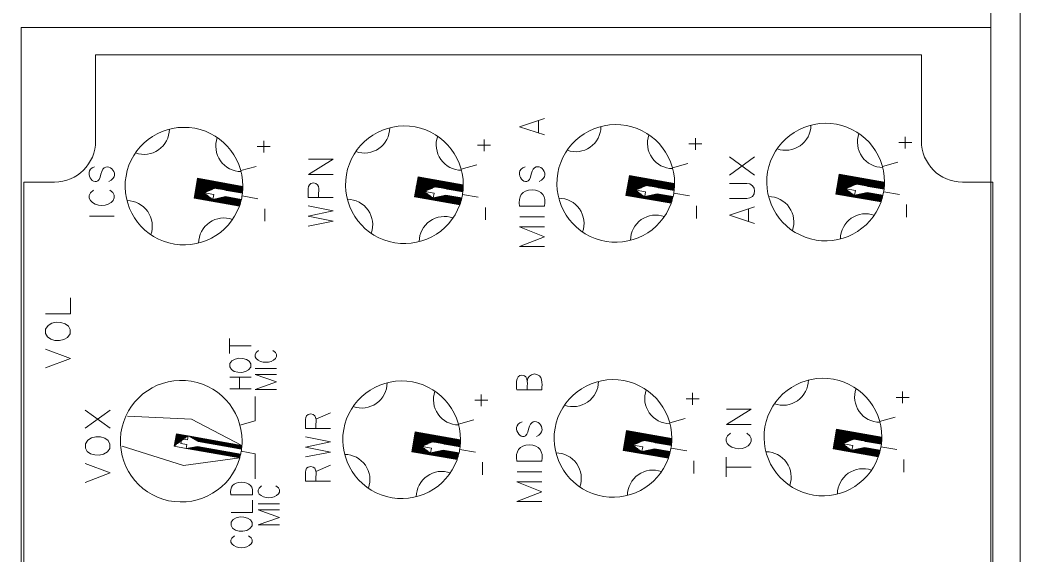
# Model space of a CAD drawing. Header units: millimetres. Extents: x 0.4 to 14.3, y 0.4 to 10.4.
# Drawn here: x 6.246 to 7.782, y 4.317 to 5.139 of the extents above; entities that cross this region are included whole.
import ezdxf

# ---------------------------------------------------------------- set-up
doc = ezdxf.new("R2010")
doc.units = ezdxf.units.MM
doc.layers.add('PDF_Geometry', color=7, linetype='Continuous')

msp = doc.modelspace()

# ---------------------------------------------------------------- linework, layer by layer
at = {"layer": 'PDF_Geometry', "lineweight": 15}
for points in [[(5.992, 1.6783), (5.3644, 1.6389), (5.6462, 8.9164), (7.7816, 9.8703), (7.7816, 1.7907), (7.3202, 1.7617)], [(7.7367, 3.264), (7.7367, 7.559), (7.7248, 7.559)], [(7.7367, 3.2893), (6.248, 3.2893), (6.248, 5.1276), (7.7367, 5.1276)], [(7.0517, 4.9625), (7.0131, 4.9749), (7.0517, 4.9878)], [(7.0424, 4.9653), (7.0424, 4.9846)], [(7.6055, 4.9598), (7.6055, 4.9419)], [(6.6303, 4.9446), (6.6103, 4.9446)], [(6.6203, 4.9536), (6.6203, 4.9356)], [(6.9687, 4.9467), (6.9487, 4.9467)], [(6.9587, 4.9557), (6.9587, 4.9377)], [(7.2931, 4.9488), (7.2732, 4.9488)], [(7.2831, 4.9577), (7.2831, 4.9398)], [(7.6154, 4.9509), (7.5955, 4.9509)], [(7.374, 4.9009), (7.3354, 4.929)], [(7.374, 4.929), (7.3354, 4.9009)], [(6.6089, 4.9142), (6.5852, 4.9077)], [(6.7272, 4.9015), (6.6891, 4.9015), (6.7272, 4.9252), (6.6891, 4.9252)], [(6.9474, 4.9163), (6.9236, 4.9098)], [(7.2718, 4.9184), (7.248, 4.9119)], [(7.5941, 4.9205), (7.5703, 4.914)], [(7.1819, 4.8687), (7.1819, 4.8999)], [(7.1833, 4.8684), (7.1833, 4.8997)], [(7.1846, 4.8682), (7.1847, 4.8994)], [(7.186, 4.8679), (7.186, 4.8992)], [(7.1874, 4.8677), (7.1874, 4.899)], [(7.1887, 4.8674), (7.1888, 4.8987)], [(7.1901, 4.8672), (7.1901, 4.8985)], [(7.1915, 4.867), (7.1915, 4.8982)], [(7.5042, 4.8708), (7.5042, 4.902)], [(7.5056, 4.8705), (7.5056, 4.9018)], [(7.507, 4.8703), (7.507, 4.9015)], [(7.5083, 4.87), (7.5083, 4.9013)], [(7.5097, 4.8698), (7.5097, 4.9011)], [(7.5111, 4.8695), (7.5111, 4.9008)], [(7.5124, 4.8693), (7.5124, 4.9006)], [(7.5138, 4.8691), (7.5138, 4.9003)], [(7.5152, 4.8799), (7.5152, 4.9001)], [(7.5165, 4.8805), (7.5166, 4.8998)], [(7.5179, 4.8811), (7.5179, 4.8996)], [(7.5193, 4.8817), (7.5193, 4.8994)], [(7.5207, 4.8823), (7.5207, 4.8991)], [(7.522, 4.8829), (7.522, 4.8989)], [(7.5234, 4.8835), (7.5234, 4.8986)], [(7.5248, 4.8841), (7.5248, 4.8984)], [(7.5261, 4.8846), (7.5261, 4.8982)], [(6.5177, 4.8647), (6.5177, 4.8888)], [(6.5191, 4.8645), (6.5191, 4.8957)], [(6.5204, 4.8642), (6.5204, 4.8955)], [(6.5218, 4.864), (6.5218, 4.8952)], [(6.5232, 4.8637), (6.5232, 4.895)], [(6.5245, 4.8635), (6.5245, 4.8948)], [(6.5259, 4.8633), (6.5259, 4.8945)], [(6.5273, 4.863), (6.5273, 4.8943)], [(6.5286, 4.8628), (6.5287, 4.894)], [(6.53, 4.8736), (6.53, 4.8938)], [(6.5314, 4.8742), (6.5314, 4.8936)], [(6.5328, 4.8748), (6.5328, 4.8933)], [(6.5341, 4.8754), (6.5341, 4.8931)], [(6.5355, 4.876), (6.5355, 4.8928)], [(6.5369, 4.8766), (6.5369, 4.8926)], [(6.5382, 4.8772), (6.5382, 4.8924)], [(6.5396, 4.8778), (6.5396, 4.8921)], [(6.541, 4.8783), (6.541, 4.8919)], [(6.5423, 4.8789), (6.5423, 4.8916)], [(6.5437, 4.8795), (6.5437, 4.8914)], [(6.5451, 4.8801), (6.5451, 4.8912)], [(6.5464, 4.8801), (6.5464, 4.8909)], [(6.5478, 4.8798), (6.5478, 4.8907)], [(6.5492, 4.8796), (6.5492, 4.8904)], [(6.5506, 4.8793), (6.5506, 4.8902)], [(6.5519, 4.8791), (6.5519, 4.8899)], [(6.5533, 4.8789), (6.5533, 4.8897)], [(6.5547, 4.8786), (6.5547, 4.8895)], [(6.556, 4.8784), (6.556, 4.8892)], [(6.5574, 4.8781), (6.5574, 4.889)], [(6.5588, 4.8779), (6.5588, 4.8887)], [(6.5601, 4.8777), (6.5601, 4.8885)], [(6.5615, 4.8774), (6.5615, 4.8883)], [(6.5629, 4.8772), (6.5629, 4.888)], [(6.5642, 4.8769), (6.5642, 4.8878)], [(6.5656, 4.8767), (6.5656, 4.8875)], [(6.567, 4.8764), (6.567, 4.8873)], [(6.5683, 4.8762), (6.5683, 4.887)], [(6.5697, 4.876), (6.5697, 4.8868)], [(6.5711, 4.8757), (6.5711, 4.8866)], [(6.5725, 4.8755), (6.5725, 4.8863)], [(6.5738, 4.8752), (6.5738, 4.8861)], [(6.5752, 4.875), (6.5752, 4.8858)], [(6.5766, 4.8747), (6.5766, 4.8856)], [(6.5779, 4.8745), (6.5779, 4.8854)], [(6.5793, 4.8743), (6.5793, 4.8851)], [(6.5807, 4.874), (6.5807, 4.8849)], [(6.582, 4.8738), (6.582, 4.8846)], [(6.5834, 4.8736), (6.5834, 4.8844)], [(6.5848, 4.8733), (6.5848, 4.8842)], [(6.5861, 4.8731), (6.5862, 4.8839)], [(6.5875, 4.8728), (6.5875, 4.8837)], [(6.8547, 4.867), (6.8547, 4.8831)], [(6.8561, 4.8668), (6.8561, 4.8909)], [(6.8575, 4.8666), (6.8575, 4.8978)], [(6.8588, 4.8663), (6.8589, 4.8976)], [(6.8602, 4.8661), (6.8602, 4.8973)], [(6.8616, 4.8658), (6.8616, 4.8971)], [(6.8629, 4.8656), (6.863, 4.8969)], [(6.8643, 4.8653), (6.8643, 4.8966)], [(6.8657, 4.8651), (6.8657, 4.8964)], [(6.8671, 4.8649), (6.8671, 4.8961)], [(6.8684, 4.8757), (6.8684, 4.8959)], [(6.8698, 4.8763), (6.8698, 4.8957)], [(6.8712, 4.8769), (6.8712, 4.8954)], [(6.8725, 4.8775), (6.8725, 4.8952)], [(6.8739, 4.8781), (6.8739, 4.8949)], [(6.8753, 4.8787), (6.8753, 4.8947)], [(6.8766, 4.8793), (6.8767, 4.8945)], [(6.878, 4.8799), (6.878, 4.8942)], [(6.8794, 4.8804), (6.8794, 4.894)], [(6.8807, 4.881), (6.8808, 4.8937)], [(6.8821, 4.8816), (6.8821, 4.8935)], [(6.8835, 4.8822), (6.8835, 4.8933)], [(6.8849, 4.8822), (6.8849, 4.893)], [(6.8862, 4.8819), (6.8862, 4.8928)], [(6.8876, 4.8817), (6.8876, 4.8925)], [(6.889, 4.8814), (6.889, 4.8923)], [(6.8903, 4.8812), (6.8903, 4.892)], [(6.8917, 4.881), (6.8917, 4.8918)], [(6.8931, 4.8807), (6.8931, 4.8916)], [(6.8944, 4.8805), (6.8944, 4.8913)], [(6.8958, 4.8802), (6.8958, 4.8911)], [(6.8972, 4.88), (6.8972, 4.8908)], [(6.8985, 4.8797), (6.8986, 4.8906)], [(6.8999, 4.8795), (6.8999, 4.8903)], [(6.9013, 4.8793), (6.9013, 4.8901)], [(6.9027, 4.879), (6.9027, 4.8899)], [(6.904, 4.8788), (6.904, 4.8896)], [(6.9054, 4.8785), (6.9054, 4.8894)], [(6.9068, 4.8783), (6.9068, 4.8891)], [(6.9081, 4.8781), (6.9081, 4.8889)], [(6.9095, 4.8778), (6.9095, 4.8887)], [(6.9109, 4.8776), (6.9109, 4.8884)], [(6.9122, 4.8773), (6.9123, 4.8882)], [(6.9136, 4.8771), (6.9136, 4.8879)], [(6.915, 4.8768), (6.915, 4.8877)], [(6.9163, 4.8766), (6.9163, 4.8875)], [(6.9177, 4.8764), (6.9177, 4.8872)], [(6.9191, 4.8761), (6.9191, 4.887)], [(6.9205, 4.8759), (6.9205, 4.8867)], [(6.9218, 4.8756), (6.9218, 4.8865)], [(6.9232, 4.8754), (6.9232, 4.8863)], [(6.9246, 4.8752), (6.9246, 4.886)], [(6.9259, 4.8749), (6.9259, 4.8858)], [(7.1792, 4.8691), (7.1792, 4.8852)], [(7.1805, 4.8689), (7.1805, 4.893)], [(7.1929, 4.8778), (7.1929, 4.898)], [(7.1942, 4.8784), (7.1942, 4.8977)], [(7.1956, 4.879), (7.1956, 4.8975)], [(7.197, 4.8796), (7.197, 4.8973)], [(7.1983, 4.8802), (7.1983, 4.897)], [(7.1997, 4.8808), (7.1997, 4.8968)], [(7.2011, 4.8814), (7.2011, 4.8966)], [(7.2024, 4.882), (7.2025, 4.8963)], [(7.2038, 4.8825), (7.2038, 4.8961)], [(7.2052, 4.8831), (7.2052, 4.8958)], [(7.2066, 4.8837), (7.2066, 4.8956)], [(7.2079, 4.8843), (7.2079, 4.8953)], [(7.2093, 4.8843), (7.2093, 4.8951)], [(7.2107, 4.884), (7.2107, 4.8949)], [(7.212, 4.8838), (7.212, 4.8946)], [(7.2134, 4.8835), (7.2134, 4.8944)], [(7.2148, 4.8833), (7.2148, 4.8941)], [(7.2161, 4.8831), (7.2161, 4.8939)], [(7.2175, 4.8828), (7.2175, 4.8937)], [(7.2189, 4.8826), (7.2189, 4.8934)], [(7.2202, 4.8823), (7.2202, 4.8932)], [(7.2216, 4.8821), (7.2216, 4.8929)], [(7.223, 4.8818), (7.223, 4.8927)], [(7.2243, 4.8816), (7.2244, 4.8924)], [(7.2257, 4.8814), (7.2257, 4.8922)], [(7.2271, 4.8811), (7.2271, 4.892)], [(7.2285, 4.8809), (7.2285, 4.8917)], [(7.2298, 4.8806), (7.2298, 4.8915)], [(7.2312, 4.8804), (7.2312, 4.8912)], [(7.2326, 4.8802), (7.2326, 4.891)], [(7.2339, 4.8799), (7.2339, 4.8907)], [(7.2353, 4.8797), (7.2353, 4.8905)], [(7.2367, 4.8794), (7.2367, 4.8903)], [(7.238, 4.8792), (7.238, 4.89)], [(7.2394, 4.8789), (7.2394, 4.8898)], [(7.2408, 4.8787), (7.2408, 4.8896)], [(7.2422, 4.8785), (7.2422, 4.8893)], [(7.2435, 4.8782), (7.2435, 4.8891)], [(7.2449, 4.878), (7.2449, 4.8888)], [(7.2462, 4.8777), (7.2463, 4.8886)], [(7.2476, 4.8775), (7.2476, 4.8883)], [(7.249, 4.8773), (7.249, 4.8881)], [(7.2504, 4.877), (7.2504, 4.8879)], [(7.3354, 4.8648), (7.3623, 4.8648), (7.3668, 4.8656), (7.3708, 4.868), (7.3732, 4.872), (7.374, 4.8764), (7.3732, 4.8808), (7.3708, 4.8845), (7.3668, 4.8873), (7.3623, 4.8881), (7.3354, 4.8881)], [(7.5015, 4.8712), (7.5015, 4.8873)], [(7.5028, 4.871), (7.5029, 4.8951)], [(7.5275, 4.8852), (7.5275, 4.8979)], [(7.5289, 4.8858), (7.5289, 4.8977)], [(7.5302, 4.8864), (7.5303, 4.8974)], [(7.5316, 4.8864), (7.5316, 4.8972)], [(7.533, 4.8861), (7.533, 4.897)], [(7.5343, 4.8859), (7.5343, 4.8967)], [(7.5357, 4.8856), (7.5357, 4.8965)], [(7.5371, 4.8854), (7.5371, 4.8962)], [(7.5385, 4.8852), (7.5385, 4.896)], [(7.5398, 4.8849), (7.5398, 4.8957)], [(7.5412, 4.8847), (7.5412, 4.8955)], [(7.5426, 4.8844), (7.5426, 4.8953)], [(7.5439, 4.8842), (7.5439, 4.895)], [(7.5453, 4.8839), (7.5453, 4.8948)], [(7.5467, 4.8837), (7.5467, 4.8945)], [(7.548, 4.8835), (7.548, 4.8943)], [(7.5494, 4.8832), (7.5494, 4.8941)], [(7.5508, 4.883), (7.5508, 4.8938)], [(7.5521, 4.8827), (7.5522, 4.8936)], [(7.5535, 4.8825), (7.5535, 4.8933)], [(7.5549, 4.8822), (7.5549, 4.8931)], [(7.5562, 4.882), (7.5563, 4.8928)], [(7.5576, 4.8818), (7.5576, 4.8926)], [(7.559, 4.8815), (7.559, 4.8924)], [(7.5604, 4.8813), (7.5604, 4.8921)], [(7.5617, 4.881), (7.5617, 4.8919)], [(7.5631, 4.8808), (7.5631, 4.8916)], [(7.5645, 4.8806), (7.5645, 4.8914)], [(7.5658, 4.8803), (7.5658, 4.8912)], [(7.5672, 4.8801), (7.5672, 4.8909)], [(7.5686, 4.8798), (7.5686, 4.8907)], [(7.5699, 4.8796), (7.5699, 4.8904)], [(7.5713, 4.8794), (7.5713, 4.8902)], [(7.5727, 4.8791), (7.5727, 4.89)], [(6.5149, 4.8652), (6.515, 4.8732)], [(6.5163, 4.8649), (6.5163, 4.881)], [(6.53, 4.8625), (6.53, 4.8731)], [(6.5314, 4.8623), (6.5314, 4.8721)], [(6.5328, 4.862), (6.5328, 4.871)], [(6.5341, 4.8618), (6.5341, 4.8699)], [(6.5355, 4.8616), (6.5355, 4.8689)], [(6.5368, 4.8613), (6.5368, 4.8678)], [(6.5601, 4.8572), (6.5601, 4.8674)], [(6.5615, 4.857), (6.5615, 4.8677)], [(6.5629, 4.8567), (6.5629, 4.8676)], [(6.6114, 4.8645), (6.5871, 4.8687)], [(6.852, 4.8675), (6.852, 4.8676)], [(6.8534, 4.8673), (6.8534, 4.8753)], [(6.8684, 4.8646), (6.8684, 4.8752)], [(6.8698, 4.8644), (6.8698, 4.8742)], [(6.8712, 4.8641), (6.8712, 4.8731)], [(6.8725, 4.8639), (6.8725, 4.872)], [(6.8739, 4.8637), (6.8739, 4.871)], [(6.8753, 4.8634), (6.8753, 4.8699)], [(6.8766, 4.8632), (6.8766, 4.8688)], [(6.878, 4.8629), (6.878, 4.8678)], [(6.889, 4.861), (6.889, 4.8674)], [(6.8903, 4.8608), (6.8903, 4.8677)], [(6.8917, 4.8605), (6.8917, 4.868)], [(6.8931, 4.8603), (6.8931, 4.8683)], [(6.8944, 4.86), (6.8944, 4.8686)], [(6.8958, 4.8598), (6.8958, 4.8689)], [(6.8972, 4.8596), (6.8972, 4.8692)], [(6.8985, 4.8593), (6.8985, 4.8695)], [(6.8999, 4.8591), (6.8999, 4.8698)], [(6.9013, 4.8588), (6.9013, 4.8697)], [(6.9027, 4.8586), (6.9027, 4.8694)], [(6.904, 4.8583), (6.904, 4.8692)], [(6.9054, 4.8581), (6.9054, 4.8689)], [(6.9067, 4.8579), (6.9068, 4.8687)], [(6.9081, 4.8576), (6.9081, 4.8685)], [(6.9095, 4.8574), (6.9095, 4.8682)], [(6.9109, 4.8571), (6.9109, 4.868)], [(6.9122, 4.8569), (6.9122, 4.8677)], [(6.9136, 4.8567), (6.9136, 4.8675)], [(6.9498, 4.8666), (6.9255, 4.8708)], [(7.1764, 4.8696), (7.1764, 4.8697)], [(7.1778, 4.8694), (7.1778, 4.8774)], [(7.1929, 4.8667), (7.1929, 4.8773)], [(7.1942, 4.8665), (7.1942, 4.8762)], [(7.1956, 4.8662), (7.1956, 4.8752)], [(7.197, 4.866), (7.197, 4.8741)], [(7.1983, 4.8657), (7.1983, 4.8731)], [(7.1997, 4.8655), (7.1997, 4.872)], [(7.2011, 4.8653), (7.2011, 4.8709)], [(7.2024, 4.865), (7.2024, 4.8699)], [(7.2038, 4.8648), (7.2038, 4.8688)], [(7.2052, 4.8645), (7.2052, 4.8677)], [(7.2065, 4.8643), (7.2065, 4.8679)], [(7.2079, 4.8641), (7.2079, 4.8682)], [(7.2093, 4.8638), (7.2093, 4.8686)], [(7.2107, 4.8636), (7.2107, 4.8688)], [(7.212, 4.8633), (7.212, 4.8692)], [(7.2134, 4.8631), (7.2134, 4.8695)], [(7.2148, 4.8629), (7.2148, 4.8698)], [(7.2161, 4.8626), (7.2161, 4.8701)], [(7.2175, 4.8624), (7.2175, 4.8704)], [(7.2189, 4.8621), (7.2189, 4.8707)], [(7.2202, 4.8619), (7.2202, 4.871)], [(7.2216, 4.8617), (7.2216, 4.8713)], [(7.223, 4.8614), (7.223, 4.8716)], [(7.2243, 4.8612), (7.2243, 4.8719)], [(7.2257, 4.8609), (7.2257, 4.8718)], [(7.2271, 4.8607), (7.2271, 4.8715)], [(7.2284, 4.8604), (7.2285, 4.8713)], [(7.2298, 4.8602), (7.2298, 4.871)], [(7.2312, 4.86), (7.2312, 4.8708)], [(7.2326, 4.8597), (7.2326, 4.8706)], [(7.2339, 4.8595), (7.2339, 4.8703)], [(7.2353, 4.8592), (7.2353, 4.8701)], [(7.2367, 4.859), (7.2367, 4.8698)], [(7.238, 4.8587), (7.238, 4.8696)], [(7.2394, 4.8585), (7.2394, 4.8694)], [(7.2408, 4.8583), (7.2408, 4.8691)], [(7.2421, 4.858), (7.2421, 4.8689)], [(7.2435, 4.8578), (7.2435, 4.8686)], [(7.2449, 4.8575), (7.2449, 4.8684)], [(7.2462, 4.8583), (7.2462, 4.8682)], [(7.2476, 4.8626), (7.2476, 4.8679)], [(7.2743, 4.8687), (7.25, 4.8728)], [(7.4987, 4.8717), (7.4987, 4.8717)], [(7.5001, 4.8715), (7.5001, 4.8795)], [(7.5152, 4.8688), (7.5152, 4.8794)], [(7.5165, 4.8686), (7.5165, 4.8783)], [(7.5179, 4.8683), (7.5179, 4.8773)], [(7.5193, 4.8681), (7.5193, 4.8762)], [(7.5207, 4.8678), (7.5207, 4.8752)], [(7.522, 4.8676), (7.522, 4.8741)], [(7.5234, 4.8674), (7.5234, 4.873)], [(7.5248, 4.8671), (7.5248, 4.872)], [(7.5261, 4.8669), (7.5261, 4.8709)], [(7.5275, 4.8666), (7.5275, 4.8698)], [(7.5289, 4.8664), (7.5289, 4.87)], [(7.5302, 4.8662), (7.5302, 4.8703)], [(7.5316, 4.8659), (7.5316, 4.8707)], [(7.533, 4.8657), (7.533, 4.8709)], [(7.5343, 4.8654), (7.5343, 4.8712)], [(7.5357, 4.8652), (7.5357, 4.8716)], [(7.5371, 4.865), (7.5371, 4.8719)], [(7.5384, 4.8647), (7.5384, 4.8722)], [(7.5398, 4.8645), (7.5398, 4.8725)], [(7.5412, 4.8642), (7.5412, 4.8728)], [(7.5426, 4.864), (7.5426, 4.8731)], [(7.5439, 4.8637), (7.5439, 4.8734)], [(7.5453, 4.8635), (7.5453, 4.8737)], [(7.5467, 4.8633), (7.5467, 4.874)], [(7.548, 4.863), (7.548, 4.8739)], [(7.5494, 4.8628), (7.5494, 4.8736)], [(7.5508, 4.8625), (7.5508, 4.8734)], [(7.5521, 4.8623), (7.5521, 4.8731)], [(7.5535, 4.8621), (7.5535, 4.8729)], [(7.5549, 4.8618), (7.5549, 4.8727)], [(7.5562, 4.8616), (7.5562, 4.8724)], [(7.5576, 4.8613), (7.5576, 4.8722)], [(7.559, 4.8611), (7.559, 4.8719)], [(7.5603, 4.8608), (7.5603, 4.8717)], [(7.5617, 4.8606), (7.5617, 4.8715)], [(7.5631, 4.8604), (7.5631, 4.8712)], [(7.5645, 4.8601), (7.5645, 4.871)], [(7.5658, 4.8599), (7.5658, 4.8707)], [(7.5672, 4.8596), (7.5672, 4.8705)], [(7.5686, 4.8604), (7.5686, 4.8703)], [(7.5699, 4.8647), (7.5699, 4.87)], [(7.5966, 4.8708), (7.5723, 4.8749)], [(6.5136, 4.8654), (6.5136, 4.8655)], [(6.5382, 4.8611), (6.5382, 4.8667)], [(6.5396, 4.8608), (6.5396, 4.8657)], [(6.541, 4.8606), (6.541, 4.8646)], [(6.5423, 4.8604), (6.5423, 4.8635)], [(6.5437, 4.8601), (6.5437, 4.8637)], [(6.5451, 4.8599), (6.5451, 4.8641)], [(6.5464, 4.8596), (6.5464, 4.8644)], [(6.5478, 4.8594), (6.5478, 4.8647)], [(6.5492, 4.8592), (6.5492, 4.865)], [(6.5505, 4.8589), (6.5505, 4.8653)], [(6.5519, 4.8587), (6.5519, 4.8656)], [(6.5533, 4.8584), (6.5533, 4.8659)], [(6.5547, 4.8582), (6.5547, 4.8662)], [(6.556, 4.8579), (6.556, 4.8665)], [(6.5574, 4.8577), (6.5574, 4.8668)], [(6.5587, 4.8575), (6.5588, 4.8671)], [(6.5642, 4.8565), (6.5642, 4.8673)], [(6.5656, 4.8563), (6.5656, 4.8671)], [(6.567, 4.856), (6.567, 4.8668)], [(6.5683, 4.8558), (6.5683, 4.8666)], [(6.5697, 4.8555), (6.5697, 4.8664)], [(6.5711, 4.8553), (6.5711, 4.8661)], [(6.5724, 4.855), (6.5724, 4.8659)], [(6.5738, 4.8548), (6.5738, 4.8657)], [(6.5752, 4.8546), (6.5752, 4.8654)], [(6.5766, 4.8543), (6.5766, 4.8652)], [(6.5779, 4.8541), (6.5779, 4.8649)], [(6.5793, 4.8538), (6.5793, 4.8647)], [(6.5807, 4.8536), (6.5807, 4.8644)], [(6.582, 4.8534), (6.582, 4.8642)], [(6.5834, 4.8541), (6.5834, 4.864)], [(6.5848, 4.8584), (6.5848, 4.8637)], [(6.7272, 4.8662), (6.6887, 4.8662)], [(6.6887, 4.8224), (6.7272, 4.8301), (6.6887, 4.8377), (6.7272, 4.8457), (6.6887, 4.8534)], [(6.8794, 4.8627), (6.8794, 4.8667)], [(6.8807, 4.8625), (6.8807, 4.8656)], [(6.8821, 4.8622), (6.8821, 4.8658)], [(6.8835, 4.862), (6.8835, 4.8662)], [(6.8848, 4.8617), (6.8848, 4.8665)], [(6.8862, 4.8615), (6.8862, 4.8668)], [(6.8876, 4.8612), (6.8876, 4.8671)], [(6.915, 4.8564), (6.915, 4.8673)], [(6.9163, 4.8562), (6.9163, 4.867)], [(6.9177, 4.8559), (6.9177, 4.8668)], [(6.9191, 4.8557), (6.9191, 4.8665)], [(6.9204, 4.8555), (6.9204, 4.8663)], [(6.9218, 4.8562), (6.9218, 4.8661)], [(6.9232, 4.8605), (6.9232, 4.8658)], [(7.0517, 4.8528), (7.0131, 4.8528)], [(7.2851, 4.8533), (7.2851, 4.8341)], [(7.6074, 4.8554), (7.6074, 4.8362)], [(6.3528, 4.8378), (6.3909, 4.8378)], [(6.6223, 4.8491), (6.6223, 4.8299)], [(6.9607, 4.8512), (6.9607, 4.832)], [(7.0135, 4.8368), (7.0517, 4.8368)], [(7.374, 4.8266), (7.3354, 4.8391), (7.374, 4.8519)], [(7.3648, 4.8294), (7.3648, 4.8487)], [(7.0517, 4.791), (7.0131, 4.791), (7.0517, 4.8058), (7.0131, 4.8211), (7.0517, 4.8211)], [(6.2855, 4.6876), (6.3237, 4.6876), (6.3237, 4.7121)], [(6.5679, 4.6263), (6.5679, 4.6498)], [(6.5679, 4.6381), (6.6009, 4.6381)], [(6.2851, 4.6044), (6.3237, 4.6189), (6.2851, 4.6333)], [(6.6401, 4.5712), (6.607, 4.5712), (6.6401, 4.5827), (6.607, 4.5944), (6.6401, 4.5944)], [(6.6074, 4.6035), (6.6401, 4.6035)], [(6.5682, 4.5901), (6.6009, 4.5901)], [(6.583, 4.5721), (6.583, 4.5901)], [(6.6009, 4.5721), (6.5682, 4.5721)], [(6.6072, 4.5603), (6.6072, 4.5229), (6.5839, 4.5165)], [(6.9545, 4.5637), (6.9545, 4.5457)], [(7.0475, 4.5705), (7.0089, 4.5705)], [(7.2789, 4.5658), (7.2789, 4.5478)], [(7.6013, 4.5679), (7.6013, 4.5499)], [(6.9645, 4.5547), (6.9445, 4.5547)], [(7.2889, 4.5568), (7.269, 4.5568)], [(7.6112, 4.5589), (7.5913, 4.5589)], [(6.3846, 4.5115), (6.3461, 4.5396)], [(6.3846, 4.5396), (6.3461, 4.5115)], [(6.723, 4.5353), (6.7006, 4.5256)], [(7.369, 4.5171), (7.3309, 4.5171), (7.369, 4.5408), (7.3309, 4.5408)], [(6.9432, 4.5244), (6.9194, 4.5178)], [(7.2676, 4.5265), (7.2438, 4.5199)], [(7.5899, 4.5286), (7.5661, 4.522)], [(6.4867, 4.4866), (6.4868, 4.503)], [(6.488, 4.4875), (6.488, 4.5028)], [(6.4892, 4.4884), (6.4892, 4.5026)], [(6.4904, 4.4893), (6.4904, 4.5023)], [(6.4917, 4.4902), (6.4917, 4.5021)], [(6.4929, 4.4911), (6.4929, 4.5019)], [(6.4941, 4.492), (6.4941, 4.5017)], [(6.4954, 4.493), (6.4954, 4.5015)], [(6.4966, 4.4939), (6.4966, 4.5012)], [(6.4978, 4.4948), (6.4978, 4.501)], [(6.4991, 4.4957), (6.4991, 4.5008)], [(6.5003, 4.4966), (6.5003, 4.5006)], [(6.5015, 4.4975), (6.5015, 4.5004)], [(6.5027, 4.4984), (6.5027, 4.5002)], [(6.504, 4.4994), (6.504, 4.4999)], [(6.5059, 4.4991), (6.5059, 4.4996)], [(6.5071, 4.4984), (6.5071, 4.4994)], [(6.5083, 4.4977), (6.5083, 4.4992)], [(6.5095, 4.497), (6.5095, 4.499)], [(6.723, 4.5112), (6.6845, 4.5112)], [(6.8519, 4.4748), (6.8519, 4.4989)], [(6.8533, 4.4746), (6.8533, 4.5058)], [(6.8546, 4.4743), (6.8547, 4.5056)], [(6.856, 4.4741), (6.856, 4.5054)], [(6.8574, 4.4738), (6.8574, 4.5051)], [(6.8587, 4.4736), (6.8588, 4.5049)], [(6.8601, 4.4734), (6.8601, 4.5047)], [(6.8615, 4.4731), (6.8615, 4.5044)], [(6.8628, 4.4729), (6.8629, 4.5042)], [(6.8642, 4.4837), (6.8642, 4.5039)], [(6.8656, 4.4843), (6.8656, 4.5037)], [(6.867, 4.4849), (6.867, 4.5034)], [(6.8683, 4.4855), (6.8683, 4.5032)], [(6.8697, 4.4861), (6.8697, 4.503)], [(6.8711, 4.4867), (6.8711, 4.5027)], [(6.8724, 4.4873), (6.8724, 4.5025)], [(6.8738, 4.4879), (6.8738, 4.5022)], [(6.8752, 4.4885), (6.8752, 4.502)], [(6.8765, 4.4891), (6.8766, 4.5017)], [(6.8779, 4.4897), (6.8779, 4.5015)], [(6.8793, 4.4902), (6.8793, 4.5013)], [(6.8807, 4.4902), (6.8807, 4.501)], [(6.882, 4.4899), (6.882, 4.5008)], [(6.8834, 4.4897), (6.8834, 4.5005)], [(6.8848, 4.4895), (6.8848, 4.5003)], [(6.8861, 4.4892), (6.8861, 4.5001)], [(6.8875, 4.489), (6.8875, 4.4998)], [(6.8889, 4.4887), (6.8889, 4.4996)], [(6.8902, 4.4885), (6.8902, 4.4993)], [(6.8916, 4.4883), (6.8916, 4.4991)], [(6.893, 4.488), (6.893, 4.4988)], [(7.1763, 4.4769), (7.1763, 4.501)], [(7.1777, 4.4767), (7.1777, 4.5079)], [(7.1791, 4.4764), (7.1791, 4.5077)], [(7.1804, 4.4762), (7.1805, 4.5075)], [(7.1818, 4.4759), (7.1818, 4.5072)], [(7.1832, 4.4757), (7.1832, 4.507)], [(7.1845, 4.4755), (7.1846, 4.5067)], [(7.1859, 4.4752), (7.1859, 4.5065)], [(7.1873, 4.475), (7.1873, 4.5063)], [(7.1887, 4.4858), (7.1887, 4.506)], [(7.19, 4.4864), (7.19, 4.5058)], [(7.1914, 4.487), (7.1914, 4.5055)], [(7.1928, 4.4876), (7.1928, 4.5053)], [(7.1941, 4.4882), (7.1941, 4.5051)], [(7.1955, 4.4888), (7.1955, 4.5048)], [(7.1969, 4.4894), (7.1969, 4.5046)], [(7.1983, 4.49), (7.1983, 4.5043)], [(7.1996, 4.4906), (7.1996, 4.5041)], [(7.201, 4.4912), (7.201, 4.5038)], [(7.2023, 4.4917), (7.2024, 4.5036)], [(7.2037, 4.4923), (7.2037, 4.5034)], [(7.2051, 4.4923), (7.2051, 4.5031)], [(7.2065, 4.492), (7.2065, 4.5029)], [(7.2078, 4.4918), (7.2078, 4.5026)], [(7.2092, 4.4916), (7.2092, 4.5024)], [(7.2106, 4.4913), (7.2106, 4.5022)], [(7.2119, 4.4911), (7.2119, 4.5019)], [(7.2133, 4.4908), (7.2133, 4.5017)], [(7.2147, 4.4906), (7.2147, 4.5014)], [(7.216, 4.4903), (7.216, 4.5012)], [(7.2174, 4.4901), (7.2174, 4.5009)], [(7.2188, 4.4899), (7.2188, 4.5007)], [(7.2202, 4.4896), (7.2202, 4.5005)], [(7.2215, 4.4894), (7.2215, 4.5002)], [(7.2229, 4.4891), (7.2229, 4.5)], [(7.2242, 4.4889), (7.2243, 4.4997)], [(7.2256, 4.4887), (7.2256, 4.4995)], [(7.227, 4.4884), (7.227, 4.4993)], [(7.2284, 4.4882), (7.2284, 4.499)], [(7.4987, 4.479), (7.4987, 4.5031)], [(7.5, 4.4788), (7.5, 4.51)], [(7.5014, 4.4785), (7.5014, 4.5098)], [(7.5028, 4.4783), (7.5028, 4.5096)], [(7.5041, 4.478), (7.5041, 4.5093)], [(7.5055, 4.4778), (7.5055, 4.5091)], [(7.5069, 4.4776), (7.5069, 4.5088)], [(7.5082, 4.4773), (7.5083, 4.5086)], [(7.5096, 4.4771), (7.5096, 4.5084)], [(7.511, 4.4879), (7.511, 4.5081)], [(7.5123, 4.4885), (7.5123, 4.5079)], [(7.5137, 4.4891), (7.5137, 4.5076)], [(7.5151, 4.4897), (7.5151, 4.5074)], [(7.5164, 4.4903), (7.5165, 4.5072)], [(7.5178, 4.4909), (7.5178, 4.5069)], [(7.5192, 4.4915), (7.5192, 4.5067)], [(7.5206, 4.4921), (7.5206, 4.5064)], [(7.5219, 4.4927), (7.5219, 4.5062)], [(7.5233, 4.4932), (7.5233, 4.5059)], [(7.5247, 4.4938), (7.5247, 4.5057)], [(7.526, 4.4944), (7.526, 4.5055)], [(7.5274, 4.4944), (7.5274, 4.5052)], [(7.5288, 4.4941), (7.5288, 4.505)], [(7.5301, 4.4939), (7.5302, 4.5047)], [(7.5315, 4.4937), (7.5315, 4.5045)], [(7.5329, 4.4934), (7.5329, 4.5042)], [(7.5342, 4.4932), (7.5342, 4.504)], [(7.5356, 4.4929), (7.5356, 4.5038)], [(7.537, 4.4927), (7.537, 4.5035)], [(7.5384, 4.4924), (7.5384, 4.5033)], [(7.5397, 4.4922), (7.5397, 4.503)], [(7.5411, 4.492), (7.5411, 4.5028)], [(7.5425, 4.4917), (7.5425, 4.5026)], [(7.5438, 4.4915), (7.5438, 4.5023)], [(7.5452, 4.4912), (7.5452, 4.5021)], [(7.5466, 4.491), (7.5466, 4.5018)], [(7.5479, 4.4907), (7.5479, 4.5016)], [(7.5493, 4.4905), (7.5493, 4.5014)], [(7.5507, 4.4903), (7.5507, 4.5011)], [(7.552, 4.49), (7.5521, 4.5009)], [(7.5534, 4.4898), (7.5534, 4.5006)], [(7.5548, 4.4895), (7.5548, 4.5004)], [(7.5562, 4.4893), (7.5562, 4.5002)], [(7.5575, 4.4891), (7.5575, 4.4999)], [(7.5589, 4.4888), (7.5589, 4.4997)], [(7.5603, 4.4886), (7.5603, 4.4994)], [(7.5616, 4.4883), (7.5616, 4.4992)], [(7.563, 4.4881), (7.563, 4.4989)], [(6.4843, 4.4847), (6.4843, 4.4908)], [(6.4855, 4.4856), (6.4855, 4.4978)], [(6.5108, 4.4963), (6.5108, 4.4987)], [(6.512, 4.4956), (6.512, 4.4985)], [(6.5132, 4.4948), (6.5132, 4.4983)], [(6.5145, 4.4941), (6.5145, 4.4981)], [(6.5157, 4.4934), (6.5157, 4.4979)], [(6.5169, 4.4927), (6.5169, 4.4977)], [(6.5182, 4.492), (6.5182, 4.4974)], [(6.5184, 4.4776), (6.5184, 4.4837)], [(6.5194, 4.4913), (6.5194, 4.4972)], [(6.5197, 4.4774), (6.5197, 4.4835)], [(6.5206, 4.4908), (6.5206, 4.497)], [(6.5218, 4.4906), (6.5218, 4.4968)], [(6.5231, 4.4904), (6.5231, 4.4966)], [(6.5243, 4.4902), (6.5243, 4.4964)], [(6.5255, 4.49), (6.5255, 4.4962)], [(6.5267, 4.4898), (6.5267, 4.4959)], [(6.528, 4.4896), (6.528, 4.4957)], [(6.5292, 4.4893), (6.5292, 4.4955)], [(6.5304, 4.4891), (6.5304, 4.4953)], [(6.5317, 4.4889), (6.5317, 4.4951)], [(6.5329, 4.4887), (6.5329, 4.4948)], [(6.5341, 4.4885), (6.5341, 4.4946)], [(6.5354, 4.4883), (6.5354, 4.4944)], [(6.5366, 4.488), (6.5366, 4.4942)], [(6.5378, 4.4878), (6.5378, 4.494)], [(6.539, 4.4876), (6.539, 4.4938)], [(6.5403, 4.4874), (6.5403, 4.4935)], [(6.5415, 4.4872), (6.5415, 4.4933)], [(6.5427, 4.4869), (6.5427, 4.4931)], [(6.544, 4.4867), (6.544, 4.4929)], [(6.5452, 4.4865), (6.5452, 4.4927)], [(6.5464, 4.4863), (6.5464, 4.4925)], [(6.5477, 4.4861), (6.5477, 4.4922)], [(6.5489, 4.4859), (6.5489, 4.492)], [(6.5501, 4.4857), (6.5501, 4.4918)], [(6.5513, 4.4854), (6.5513, 4.4916)], [(6.5526, 4.4852), (6.5526, 4.4914)], [(6.5538, 4.485), (6.5538, 4.4912)], [(6.555, 4.4848), (6.555, 4.4909)], [(6.5562, 4.4846), (6.5563, 4.4907)], [(6.5575, 4.4843), (6.5575, 4.4905)], [(6.5587, 4.4841), (6.5587, 4.4903)], [(6.5599, 4.4839), (6.5599, 4.4901)], [(6.5612, 4.4837), (6.5612, 4.4899)], [(6.5624, 4.4835), (6.5624, 4.4896)], [(6.5636, 4.4833), (6.5636, 4.4894)], [(6.5649, 4.483), (6.5649, 4.4892)], [(6.5661, 4.4828), (6.5661, 4.489)], [(6.5673, 4.4826), (6.5673, 4.4888)], [(6.5685, 4.4824), (6.5686, 4.4886)], [(6.5698, 4.4822), (6.5698, 4.4883)], [(6.571, 4.482), (6.571, 4.4881)], [(6.5722, 4.4817), (6.5722, 4.4879)], [(6.5735, 4.4815), (6.5735, 4.4877)], [(6.5747, 4.4813), (6.5747, 4.4875)], [(6.5759, 4.4811), (6.5759, 4.4873)], [(6.5772, 4.4809), (6.5772, 4.487)], [(6.5784, 4.4807), (6.5784, 4.4868)], [(6.5796, 4.4804), (6.5796, 4.4866)], [(6.5808, 4.4802), (6.5808, 4.4864)], [(6.5821, 4.48), (6.5821, 4.4862)], [(6.5833, 4.4798), (6.5833, 4.486)], [(6.5845, 4.4796), (6.5845, 4.4857)], [(6.5858, 4.4794), (6.5858, 4.4855)], [(6.6845, 4.4674), (6.723, 4.475), (6.6845, 4.4827), (6.723, 4.4907), (6.6845, 4.4983)], [(6.8505, 4.4751), (6.8505, 4.4912)], [(6.8943, 4.4878), (6.8943, 4.4986)], [(6.8957, 4.4875), (6.8957, 4.4984)], [(6.8971, 4.4873), (6.8971, 4.4981)], [(6.8985, 4.487), (6.8985, 4.4979)], [(6.8998, 4.4868), (6.8998, 4.4977)], [(6.9012, 4.4866), (6.9012, 4.4974)], [(6.9026, 4.4863), (6.9026, 4.4972)], [(6.9039, 4.4861), (6.9039, 4.4969)], [(6.9053, 4.4858), (6.9053, 4.4967)], [(6.9067, 4.4856), (6.9067, 4.4964)], [(6.908, 4.4854), (6.908, 4.4962)], [(6.9094, 4.4851), (6.9094, 4.496)], [(6.9108, 4.4849), (6.9108, 4.4957)], [(6.9121, 4.4846), (6.9122, 4.4955)], [(6.9135, 4.4844), (6.9135, 4.4952)], [(6.9149, 4.4842), (6.9149, 4.495)], [(6.9162, 4.4839), (6.9162, 4.4947)], [(6.9176, 4.4837), (6.9176, 4.4945)], [(6.919, 4.4834), (6.919, 4.4943)], [(6.9204, 4.4832), (6.9204, 4.494)], [(6.9217, 4.4829), (6.9217, 4.4938)], [(7.1736, 4.4774), (7.1736, 4.4855)], [(7.175, 4.4772), (7.175, 4.4932)], [(7.1887, 4.4747), (7.1887, 4.4853)], [(7.19, 4.4745), (7.19, 4.4843)], [(7.2297, 4.4879), (7.2297, 4.4988)], [(7.2311, 4.4877), (7.2311, 4.4985)], [(7.2325, 4.4875), (7.2325, 4.4983)], [(7.2338, 4.4872), (7.2338, 4.4981)], [(7.2352, 4.487), (7.2352, 4.4978)], [(7.2366, 4.4867), (7.2366, 4.4976)], [(7.2379, 4.4865), (7.2379, 4.4973)], [(7.2393, 4.4862), (7.2393, 4.4971)], [(7.2407, 4.486), (7.2407, 4.4968)], [(7.2421, 4.4858), (7.2421, 4.4966)], [(7.2434, 4.4855), (7.2434, 4.4964)], [(7.2448, 4.4853), (7.2448, 4.4961)], [(7.2462, 4.485), (7.2462, 4.4959)], [(7.4959, 4.4795), (7.4959, 4.4876)], [(7.4973, 4.4793), (7.4973, 4.4953)], [(7.511, 4.4768), (7.511, 4.4874)], [(7.5123, 4.4766), (7.5123, 4.4864)], [(7.5137, 4.4764), (7.5137, 4.4853)], [(7.5151, 4.4761), (7.5151, 4.4842)], [(7.5644, 4.4879), (7.5644, 4.4987)], [(7.5657, 4.4876), (7.5657, 4.4985)], [(7.5671, 4.4874), (7.5671, 4.4982)], [(7.5685, 4.4871), (7.5685, 4.498)], [(6.5025, 4.4804), (6.5025, 4.4808)], [(6.5037, 4.4802), (6.5037, 4.4811)], [(6.5049, 4.48), (6.5049, 4.4813)], [(6.5062, 4.4798), (6.5062, 4.4815)], [(6.5074, 4.4795), (6.5074, 4.4817)], [(6.5086, 4.4793), (6.5086, 4.4819)], [(6.5098, 4.4791), (6.5098, 4.4822)], [(6.5111, 4.4789), (6.5111, 4.4824)], [(6.5123, 4.4787), (6.5123, 4.4826)], [(6.5135, 4.4784), (6.5135, 4.4828)], [(6.5147, 4.4782), (6.5148, 4.483)], [(6.516, 4.478), (6.516, 4.4832)], [(6.5172, 4.4778), (6.5172, 4.4835)], [(6.5209, 4.4771), (6.5209, 4.4833)], [(6.5221, 4.4769), (6.5221, 4.4831)], [(6.5234, 4.4767), (6.5234, 4.4829)], [(6.5246, 4.4765), (6.5246, 4.4827)], [(6.5258, 4.4763), (6.5258, 4.4824)], [(6.5271, 4.4761), (6.5271, 4.4822)], [(6.5283, 4.4758), (6.5283, 4.482)], [(6.5295, 4.4756), (6.5295, 4.4818)], [(6.5307, 4.4754), (6.5307, 4.4816)], [(6.532, 4.4752), (6.532, 4.4814)], [(6.5332, 4.475), (6.5332, 4.4811)], [(6.5344, 4.4748), (6.5344, 4.4809)], [(6.5357, 4.4745), (6.5357, 4.4807)], [(6.5369, 4.4743), (6.5369, 4.4805)], [(6.5381, 4.4741), (6.5381, 4.4803)], [(6.5393, 4.4739), (6.5393, 4.4801)], [(6.5406, 4.4737), (6.5406, 4.4798)], [(6.5418, 4.4735), (6.5418, 4.4796)], [(6.543, 4.4732), (6.543, 4.4794)], [(6.5443, 4.473), (6.5443, 4.4792)], [(6.5455, 4.4728), (6.5455, 4.479)], [(6.5467, 4.4726), (6.5467, 4.4787)], [(6.5479, 4.4724), (6.5479, 4.4785)], [(6.5492, 4.4722), (6.5492, 4.4783)], [(6.5504, 4.4719), (6.5504, 4.4781)], [(6.5516, 4.4717), (6.5516, 4.4779)], [(6.5529, 4.4715), (6.5529, 4.4777)], [(6.5541, 4.4713), (6.5541, 4.4775)], [(6.5553, 4.4711), (6.5553, 4.4772)], [(6.5566, 4.4709), (6.5566, 4.477)], [(6.5578, 4.4706), (6.5578, 4.4768)], [(6.559, 4.4704), (6.559, 4.4766)], [(6.5602, 4.4702), (6.5602, 4.4764)], [(6.5615, 4.47), (6.5615, 4.4762)], [(6.5627, 4.4698), (6.5627, 4.4759)], [(6.5639, 4.4696), (6.5639, 4.4757)], [(6.5652, 4.4693), (6.5652, 4.4755)], [(6.5664, 4.4691), (6.5664, 4.4753)], [(6.5676, 4.4689), (6.5676, 4.4751)], [(6.5688, 4.4687), (6.5688, 4.4748)], [(6.5701, 4.4685), (6.5701, 4.4746)], [(6.5713, 4.4682), (6.5713, 4.4744)], [(6.5725, 4.468), (6.5725, 4.4742)], [(6.5738, 4.4678), (6.5738, 4.474)], [(6.575, 4.4676), (6.575, 4.4738)], [(6.5762, 4.4674), (6.5762, 4.4736)], [(6.5775, 4.4672), (6.5775, 4.4733)], [(6.5787, 4.467), (6.5787, 4.4731)], [(6.5799, 4.4667), (6.5799, 4.4729)], [(6.5811, 4.4665), (6.5811, 4.4727)], [(6.5824, 4.4663), (6.5824, 4.4725)], [(6.6072, 4.4338), (6.6072, 4.4725), (6.5859, 4.4762)], [(6.8478, 4.4755), (6.8478, 4.4756)], [(6.8492, 4.4753), (6.8492, 4.4834)], [(6.8642, 4.4727), (6.8642, 4.4832)], [(6.8656, 4.4724), (6.8656, 4.4822)], [(6.867, 4.4722), (6.867, 4.4811)], [(6.8683, 4.4719), (6.8683, 4.48)], [(6.8697, 4.4717), (6.8697, 4.479)], [(6.8711, 4.4714), (6.8711, 4.4779)], [(6.8724, 4.4712), (6.8724, 4.4768)], [(6.8738, 4.471), (6.8738, 4.4758)], [(6.8752, 4.4707), (6.8752, 4.4747)], [(6.8765, 4.4705), (6.8765, 4.4737)], [(6.8779, 4.4702), (6.8779, 4.4739)], [(6.8793, 4.47), (6.8793, 4.4742)], [(6.8806, 4.4697), (6.8807, 4.4745)], [(6.882, 4.4695), (6.882, 4.4748)], [(6.8834, 4.4693), (6.8834, 4.4751)], [(6.8847, 4.469), (6.8847, 4.4754)], [(6.8861, 4.4688), (6.8861, 4.4757)], [(6.8875, 4.4685), (6.8875, 4.476)], [(6.8889, 4.4683), (6.8889, 4.4763)], [(6.8902, 4.4681), (6.8902, 4.4766)], [(6.8916, 4.4678), (6.8916, 4.4769)], [(6.893, 4.4676), (6.893, 4.4772)], [(6.8943, 4.4673), (6.8943, 4.4775)], [(6.8957, 4.4671), (6.8957, 4.4778)], [(6.8971, 4.4668), (6.8971, 4.4777)], [(6.8984, 4.4666), (6.8984, 4.4775)], [(6.8998, 4.4664), (6.8998, 4.4772)], [(6.9012, 4.4661), (6.9012, 4.477)], [(6.9025, 4.4659), (6.9026, 4.4767)], [(6.9039, 4.4657), (6.9039, 4.4765)], [(6.9053, 4.4654), (6.9053, 4.4762)], [(6.9067, 4.4652), (6.9067, 4.476)], [(6.908, 4.4649), (6.908, 4.4758)], [(6.9094, 4.4647), (6.9094, 4.4755)], [(6.9108, 4.4644), (6.9108, 4.4753)], [(6.9121, 4.4642), (6.9121, 4.475)], [(6.9135, 4.464), (6.9135, 4.4748)], [(6.9149, 4.4637), (6.9149, 4.4746)], [(6.9162, 4.4635), (6.9162, 4.4743)], [(6.9176, 4.4642), (6.9176, 4.4741)], [(6.919, 4.4685), (6.919, 4.4738)], [(6.9456, 4.4746), (6.9213, 4.4788)], [(7.1722, 4.4776), (7.1722, 4.4777)], [(7.1914, 4.4743), (7.1914, 4.4832)], [(7.1928, 4.474), (7.1928, 4.4821)], [(7.1941, 4.4738), (7.1941, 4.4811)], [(7.1955, 4.4735), (7.1955, 4.48)], [(7.1969, 4.4733), (7.1969, 4.4789)], [(7.1982, 4.4731), (7.1982, 4.4779)], [(7.1996, 4.4728), (7.1996, 4.4768)], [(7.201, 4.4726), (7.201, 4.4757)], [(7.2023, 4.4723), (7.2023, 4.476)], [(7.2037, 4.4721), (7.2037, 4.4763)], [(7.2051, 4.4718), (7.2051, 4.4766)], [(7.2064, 4.4716), (7.2064, 4.4769)], [(7.2078, 4.4714), (7.2078, 4.4772)], [(7.2092, 4.4711), (7.2092, 4.4775)], [(7.2106, 4.4709), (7.2106, 4.4778)], [(7.2119, 4.4706), (7.2119, 4.4781)], [(7.2133, 4.4704), (7.2133, 4.4784)], [(7.2147, 4.4702), (7.2147, 4.4787)], [(7.216, 4.4699), (7.216, 4.479)], [(7.2174, 4.4697), (7.2174, 4.4793)], [(7.2188, 4.4694), (7.2188, 4.4796)], [(7.2201, 4.4692), (7.2201, 4.4799)], [(7.2215, 4.4689), (7.2215, 4.4798)], [(7.2229, 4.4687), (7.2229, 4.4796)], [(7.2242, 4.4685), (7.2242, 4.4793)], [(7.2256, 4.4682), (7.2256, 4.4791)], [(7.227, 4.468), (7.227, 4.4788)], [(7.2283, 4.4677), (7.2284, 4.4786)], [(7.2297, 4.4675), (7.2297, 4.4783)], [(7.2311, 4.4673), (7.2311, 4.4781)], [(7.2325, 4.467), (7.2325, 4.4779)], [(7.2338, 4.4668), (7.2338, 4.4776)], [(7.2352, 4.4665), (7.2352, 4.4774)], [(7.2366, 4.4663), (7.2366, 4.4771)], [(7.2379, 4.4661), (7.2379, 4.4769)], [(7.2393, 4.4658), (7.2393, 4.4767)], [(7.2407, 4.4656), (7.2407, 4.4764)], [(7.242, 4.4663), (7.242, 4.4762)], [(7.2434, 4.4706), (7.2434, 4.4759)], [(7.2701, 4.4767), (7.2458, 4.4809)], [(7.4945, 4.4797), (7.4945, 4.4798)], [(7.5164, 4.4759), (7.5164, 4.4832)], [(7.5178, 4.4756), (7.5178, 4.4821)], [(7.5192, 4.4754), (7.5192, 4.481)], [(7.5206, 4.4752), (7.5206, 4.48)], [(7.5219, 4.4749), (7.5219, 4.4789)], [(7.5233, 4.4747), (7.5233, 4.4778)], [(7.5247, 4.4744), (7.5247, 4.4781)], [(7.526, 4.4742), (7.526, 4.4784)], [(7.5274, 4.4739), (7.5274, 4.4787)], [(7.5288, 4.4737), (7.5288, 4.479)], [(7.5301, 4.4735), (7.5301, 4.4793)], [(7.5315, 4.4732), (7.5315, 4.4796)], [(7.5329, 4.473), (7.5329, 4.4799)], [(7.5342, 4.4727), (7.5342, 4.4802)], [(7.5356, 4.4725), (7.5356, 4.4805)], [(7.537, 4.4722), (7.537, 4.4808)], [(7.5383, 4.472), (7.5383, 4.4811)], [(7.5397, 4.4718), (7.5397, 4.4814)], [(7.5411, 4.4715), (7.5411, 4.4817)], [(7.5425, 4.4713), (7.5425, 4.482)], [(7.5438, 4.471), (7.5438, 4.4819)], [(7.5452, 4.4708), (7.5452, 4.4817)], [(7.5466, 4.4706), (7.5466, 4.4814)], [(7.5479, 4.4703), (7.5479, 4.4812)], [(7.5493, 4.4701), (7.5493, 4.4809)], [(7.5507, 4.4698), (7.5507, 4.4807)], [(7.552, 4.4696), (7.552, 4.4804)], [(7.5534, 4.4694), (7.5534, 4.4802)], [(7.5548, 4.4691), (7.5548, 4.48)], [(7.5561, 4.4689), (7.5562, 4.4797)], [(7.5575, 4.4686), (7.5575, 4.4795)], [(7.5589, 4.4684), (7.5589, 4.4792)], [(7.5602, 4.4682), (7.5602, 4.479)], [(7.5616, 4.4679), (7.5616, 4.4787)], [(7.563, 4.4677), (7.563, 4.4785)], [(7.5644, 4.4684), (7.5644, 4.4783)], [(7.5657, 4.4727), (7.5657, 4.478)], [(7.5924, 4.4788), (7.5681, 4.483)], [(6.3461, 4.4283), (6.3846, 4.4428), (6.3461, 4.4573)], [(6.723, 4.4546), (6.7006, 4.4449)], [(6.9565, 4.4592), (6.9565, 4.44)], [(7.0475, 4.4608), (7.0089, 4.4608)], [(7.2809, 4.4613), (7.2809, 4.4421)], [(7.3305, 4.4367), (7.3305, 4.4673)], [(7.6032, 4.4634), (7.6032, 4.4442)], [(7.0093, 4.4448), (7.0475, 4.4448)], [(7.3305, 4.452), (7.369, 4.452)], [(6.723, 4.4304), (6.6845, 4.4304)], [(7.0475, 4.399), (7.0089, 4.399), (7.0475, 4.4139), (7.0089, 4.4291), (7.0475, 4.4291)], [(6.6029, 4.4091), (6.5698, 4.4091)], [(6.5702, 4.3823), (6.6029, 4.3823), (6.6029, 4.4012)], [(6.612, 4.3953), (6.6447, 4.3953)], [(6.6447, 4.3629), (6.6117, 4.3629), (6.6447, 4.3744), (6.6117, 4.3862), (6.6447, 4.3862)]]:
    msp.add_lwpolyline(points, dxfattribs=at)
for points in [[(6.3622, 3.4604, 0.414041), (6.2992, 3.5235), (6.2523, 3.5235), (6.2523, 4.1437), (6.2992, 4.1437, 0.999548), (6.2992, 4.2698), (6.2523, 4.2698), (6.2523, 4.89), (6.2992, 4.89, 0.414004), (6.3622, 4.9531), (6.3622, 5.0857), (7.6302, 5.0857), (7.6302, 4.9531, 0.414004), (7.6932, 4.89), (7.7401, 4.89), (7.7401, 4.2698), (7.6932, 4.2698, 0.999548), (7.6932, 4.1437), (7.7401, 4.1437), (7.7401, 3.5235), (7.6932, 3.5235, 0.414041), (7.6302, 3.4604), (7.6302, 3.3278), (6.3622, 3.3278)], [(6.5877, 4.8728), (6.5634, 4.8771), (6.5467, 4.8877), (6.5454, 4.8802), (6.5312, 4.8827), (6.5296, 4.8734), (6.5437, 4.8709), (6.5424, 4.8635), (6.5618, 4.8678), (6.5861, 4.8635, 0.025767)], [(6.9261, 4.8749), (6.9019, 4.8792), (6.8851, 4.8898), (6.8838, 4.8823), (6.8696, 4.8848), (6.868, 4.8755), (6.8822, 4.873), (6.8808, 4.8656), (6.9002, 4.8699), (6.9245, 4.8656, 0.026861)], [(7.2506, 4.877), (7.2263, 4.8813), (7.2096, 4.8919), (7.2082, 4.8844), (7.1941, 4.8869), (7.1924, 4.8776), (7.2066, 4.8751), (7.2053, 4.8677), (7.2247, 4.872), (7.2489, 4.8677, 0.025737)], [(7.5729, 4.8791), (7.5486, 4.8834), (7.5319, 4.894), (7.5305, 4.8865), (7.5164, 4.889), (7.5147, 4.8797), (7.5289, 4.8772), (7.5276, 4.8697), (7.547, 4.8741), (7.5712, 4.8698, 0.026822)], [(7.2464, 4.485), (7.2221, 4.4893), (7.2053, 4.4999), (7.204, 4.4925), (7.1899, 4.495), (7.1882, 4.4857), (7.2024, 4.4832), (7.2011, 4.4757), (7.2205, 4.48), (7.2447, 4.4757, 0.025737)], [(7.5687, 4.4871), (7.5444, 4.4914), (7.5277, 4.502), (7.5263, 4.4946), (7.5122, 4.4971), (7.5105, 4.4877), (7.5247, 4.4853), (7.5234, 4.4778), (7.5428, 4.4821), (7.5671, 4.4778, 0.025737)], [(6.9219, 4.4829), (6.8977, 4.4872), (6.8809, 4.4979), (6.8796, 4.4904), (6.8654, 4.4929), (6.8638, 4.4836), (6.878, 4.4811), (6.8766, 4.4736), (6.896, 4.4779), (6.9203, 4.4736, 0.025737)]]:
    msp.add_lwpolyline(points, format="xyb", close=True, dxfattribs=at)
for points in [[(7.2489, 4.8677, -0.030089), (7.2459, 4.8574), (7.1764, 4.8696), (7.1818, 4.9), (7.2512, 4.8877)], [(7.5712, 4.8698, -0.02917), (7.5682, 4.8595), (7.4987, 4.8717), (7.5041, 4.9021), (7.5736, 4.8898)], [(6.5861, 4.8635, -0.029407), (6.5831, 4.8532), (6.5136, 4.8654), (6.5189, 4.8958), (6.5884, 4.8835)], [(6.9245, 4.8656, -0.029407), (6.9215, 4.8553), (6.852, 4.8675), (6.8573, 4.8979), (6.9268, 4.8856)], [(6.5863, 4.4793, 0.017021), (6.587, 4.4853, 0.01757), (6.5872, 4.4918, 14.28044), (6.5836, 4.466)], [(6.411, 4.5301), (6.5097, 4.5258), (6.587, 4.4853), (6.5046, 4.4998), (6.5199, 4.491), (6.5863, 4.4793, -0.02017), (6.5851, 4.472), (6.5186, 4.4837), (6.5012, 4.4806), (6.5836, 4.4661), (6.4971, 4.4544), (6.4029, 4.4842)], [(6.9203, 4.4736, -0.030089), (6.9173, 4.4633), (6.8478, 4.4755), (6.8531, 4.5059), (6.9226, 4.4936)], [(7.2447, 4.4757, -0.030363), (7.2417, 4.4654), (7.1722, 4.4776), (7.1776, 4.508), (7.2471, 4.4957)], [(7.5671, 4.4778, -0.030363), (7.564, 4.4675), (7.4945, 4.4797), (7.4999, 4.5101), (7.5694, 4.4978)], [(6.5848, 4.4709), (6.5848, 4.472, -0.015354), (6.5836, 4.4661), (6.5836, 4.4722)]]:
    msp.add_lwpolyline(points, format="xyb", dxfattribs=at)
msp.add_lwpolyline([(6.5046, 4.4998), (6.4865, 4.503), (6.4831, 4.4838), (6.5012, 4.4806), (6.5023, 4.4866), (6.4932, 4.4882), (6.4945, 4.4955), (6.5036, 4.4939)], close=True, dxfattribs=at)
for centre, radius, start, end in [((6.8364, 4.8859), 0.0904, 0.0244, 340.1774), ((7.1609, 4.888), 0.0904, 0.0201, 340.1774), ((7.0994, 4.9755), 0.0388, 250.2649, 359.6673), ((7.4832, 4.8901), 0.0904, 0.0188, 340.1774), ((7.4217, 4.9778), 0.0389, 250.3004, 359.6673), ((6.498, 4.8838), 0.0904, 0.0244, 340.1774), ((6.4366, 4.9715), 0.0389, 250.3004, 359.6673), ((6.775, 4.9736), 0.0389, 250.3004, 359.6673), ((6.9243, 4.9473), 0.0391, 160.3526, 269.6673), ((7.2484, 4.9495), 0.0388, 160.2649, 269.6673), ((7.5711, 4.9515), 0.0391, 160.3526, 269.6673), ((6.5859, 4.9452), 0.0391, 160.3526, 269.6673), ((6.496, 4.8839), 0.0924, 353.1113, 359.7822), ((6.8373, 4.8859), 0.0895, 352.9271, 359.8188), ((7.159, 4.888), 0.0922, 353.1024, 359.7819), ((7.4843, 4.8901), 0.0893, 352.9179, 359.8185), ((7.3953, 4.8287), 0.0391, 340.3526, 89.6673), ((6.4102, 4.8224), 0.0391, 340.3526, 89.663), ((6.7486, 4.8245), 0.0391, 340.3526, 89.6499), ((7.0734, 4.8265), 0.0388, 340.2649, 89.6673), ((6.8979, 4.7984), 0.0388, 70.2649, 179.663), ((7.2224, 4.8005), 0.0388, 70.2649, 179.6804), ((7.5447, 4.8026), 0.0388, 70.2649, 179.663), ((6.5595, 4.7959), 0.0391, 70.4097, 179.6761), ((6.8322, 4.4939), 0.0904, 0.0188, 340.1897), ((6.7708, 4.5818), 0.0391, 250.3526, 359.6673), ((7.1567, 4.496), 0.0904, 0.0244, 340.2037), ((7.0953, 4.5839), 0.0391, 250.3526, 359.663), ((7.479, 4.4981), 0.0904, 0.0188, 340.1897), ((7.4176, 4.586), 0.0391, 250.3526, 359.6673), ((6.9198, 4.5554), 0.0388, 160.2649, 269.663), ((7.2443, 4.5575), 0.0389, 160.2852, 269.6673), ((7.5666, 4.5596), 0.0389, 160.2852, 269.6673), ((6.8304, 4.494), 0.0922, 353.1024, 359.7819), ((7.1578, 4.496), 0.0893, 352.9179, 359.8185), ((7.4772, 4.4982), 0.0922, 353.1024, 359.7819), ((6.7446, 4.4325), 0.0389, 340.3004, 89.6673), ((7.0688, 4.4346), 0.0392, 340.4299, 89.6805), ((7.3914, 4.4366), 0.0389, 340.2852, 89.6673), ((6.8937, 4.4061), 0.0391, 70.3526, 179.6673), ((7.2181, 4.408), 0.0393, 70.388, 179.6673), ((7.5404, 4.4103), 0.0391, 70.3526, 179.6673)]:
    msp.add_arc(centre, radius, start, end, dxfattribs=at)
for points in [[(6.3704, 4.9021), (6.3755, 4.929), (6.4059, 4.9014), (6.3825, 4.8908)], [(7.0312, 4.9022), (7.0362, 4.9292), (7.0667, 4.9017), (7.0432, 4.891)], [(7.0216, 4.9135), (6.9994, 4.9066), (7.0258, 4.8737), (7.0312, 4.9022)], [(6.3608, 4.9133), (6.3387, 4.9064), (6.3651, 4.8736), (6.3704, 4.9021)], [(6.5884, 4.8835), (6.5884, 4.8836), (6.5884, 4.8837), (6.5884, 4.8838)], [(6.6887, 4.8662), (6.6898, 4.8739), (6.6846, 4.8876), (6.6967, 4.8887)], [(6.6967, 4.8887), (6.7089, 4.8876), (6.7036, 4.8739), (6.7047, 4.8662)], [(6.9268, 4.8856), (6.9268, 4.8857), (6.9268, 4.8858), (6.9268, 4.8859)], [(7.2512, 4.8877), (7.2512, 4.8878), (7.2512, 4.8879), (7.2512, 4.888)], [(7.5736, 4.8898), (7.5736, 4.8899), (7.5736, 4.89), (7.5736, 4.8901)], [(6.3717, 4.8539), (6.3577, 4.8536), (6.3436, 4.8671), (6.3588, 4.8776)], [(6.3841, 4.8776), (6.4001, 4.8679), (6.3855, 4.8532), (6.3717, 4.8539)], [(7.0131, 4.8528), (7.0109, 4.8685), (7.0164, 4.8772), (7.0324, 4.8781)], [(7.0324, 4.8781), (7.0484, 4.8772), (7.0539, 4.8685), (7.0517, 4.8528)], [(6.2855, 4.6639), (6.2925, 4.6817), (6.3282, 4.6764), (6.3233, 4.6566)], [(6.3233, 4.6566), (6.3157, 4.6396), (6.2809, 4.6443), (6.2855, 4.6639)], [(6.5682, 4.611), (6.574, 4.6246), (6.6048, 4.6208), (6.6006, 4.6054)], [(6.6236, 4.613), (6.6127, 4.6125), (6.599, 4.6227), (6.6125, 4.6312)], [(6.6342, 4.6312), (6.6484, 4.6234), (6.6344, 4.6123), (6.6236, 4.613)], [(6.6006, 4.6054), (6.5943, 4.5924), (6.5643, 4.5957), (6.5682, 4.611)], [(7.0089, 4.5705), (7.0086, 4.5752), (7.0059, 4.594), (7.0169, 4.593)], [(7.0169, 4.593), (7.0285, 4.5936), (7.0243, 4.5759), (7.025, 4.5705)], [(7.025, 4.5837), (7.026, 4.591), (7.0289, 4.5941), (7.0362, 4.595)], [(7.0362, 4.595), (7.0499, 4.5935), (7.0477, 4.5811), (7.0475, 4.5705)], [(6.6845, 4.5112), (6.6857, 4.519), (6.6803, 4.5325), (6.6925, 4.5337)], [(6.6925, 4.5337), (6.7047, 4.5325), (6.6994, 4.519), (6.7006, 4.5112)], [(7.027, 4.5102), (7.0321, 4.5373), (7.0624, 4.5096), (7.039, 4.499)], [(7.0173, 4.5215), (6.9952, 4.5146), (7.0217, 4.4818), (7.027, 4.5102)], [(6.3465, 4.4878), (6.3534, 4.5056), (6.3892, 4.5003), (6.3842, 4.4806)], [(7.3498, 4.4801), (7.3343, 4.4801), (7.3225, 4.4941), (7.3369, 4.5038)], [(7.3622, 4.5038), (7.3782, 4.4941), (7.3636, 4.4795), (7.3498, 4.4801)], [(6.3842, 4.4806), (6.3768, 4.4636), (6.3419, 4.4682), (6.3465, 4.4878)], [(6.9226, 4.4936), (6.9226, 4.4937), (6.9226, 4.4938), (6.9226, 4.4939)], [(7.0089, 4.4608), (7.0067, 4.4765), (7.0122, 4.4852), (7.0282, 4.4862)], [(7.0282, 4.4862), (7.0442, 4.4852), (7.0497, 4.4764), (7.0475, 4.4608)], [(7.2471, 4.4957), (7.2471, 4.4958), (7.2471, 4.4959), (7.2471, 4.496)], [(7.5694, 4.4978), (7.5694, 4.4979), (7.5694, 4.498), (7.5694, 4.4981)], [(6.6845, 4.4304), (6.6857, 4.4383), (6.6803, 4.4518), (6.6925, 4.4529)], [(6.6925, 4.4529), (6.7047, 4.4518), (6.6994, 4.4383), (6.7006, 4.4304)], [(6.5698, 4.4091), (6.5678, 4.4222), (6.5737, 4.428), (6.5863, 4.4286)], [(6.5863, 4.4286), (6.599, 4.428), (6.6049, 4.4222), (6.6029, 4.4091)], [(6.6282, 4.4047), (6.6173, 4.4042), (6.6037, 4.4144), (6.6172, 4.423)], [(6.6389, 4.423), (6.6531, 4.415), (6.6391, 4.404), (6.6282, 4.4047)], [(6.5702, 4.367), (6.5759, 4.3807), (6.6067, 4.3769), (6.6025, 4.3614)], [(6.6025, 4.3614), (6.5962, 4.3484), (6.5662, 4.3518), (6.5702, 4.367)], [(6.5863, 4.3279), (6.5755, 4.3274), (6.5618, 4.3376), (6.5753, 4.3461)], [(6.597, 4.3461), (6.6112, 4.3383), (6.5972, 4.3271), (6.5863, 4.3279)]]:
    msp.add_open_spline(points, degree=3, dxfattribs=at)

doc.saveas('drawing.dxf')
